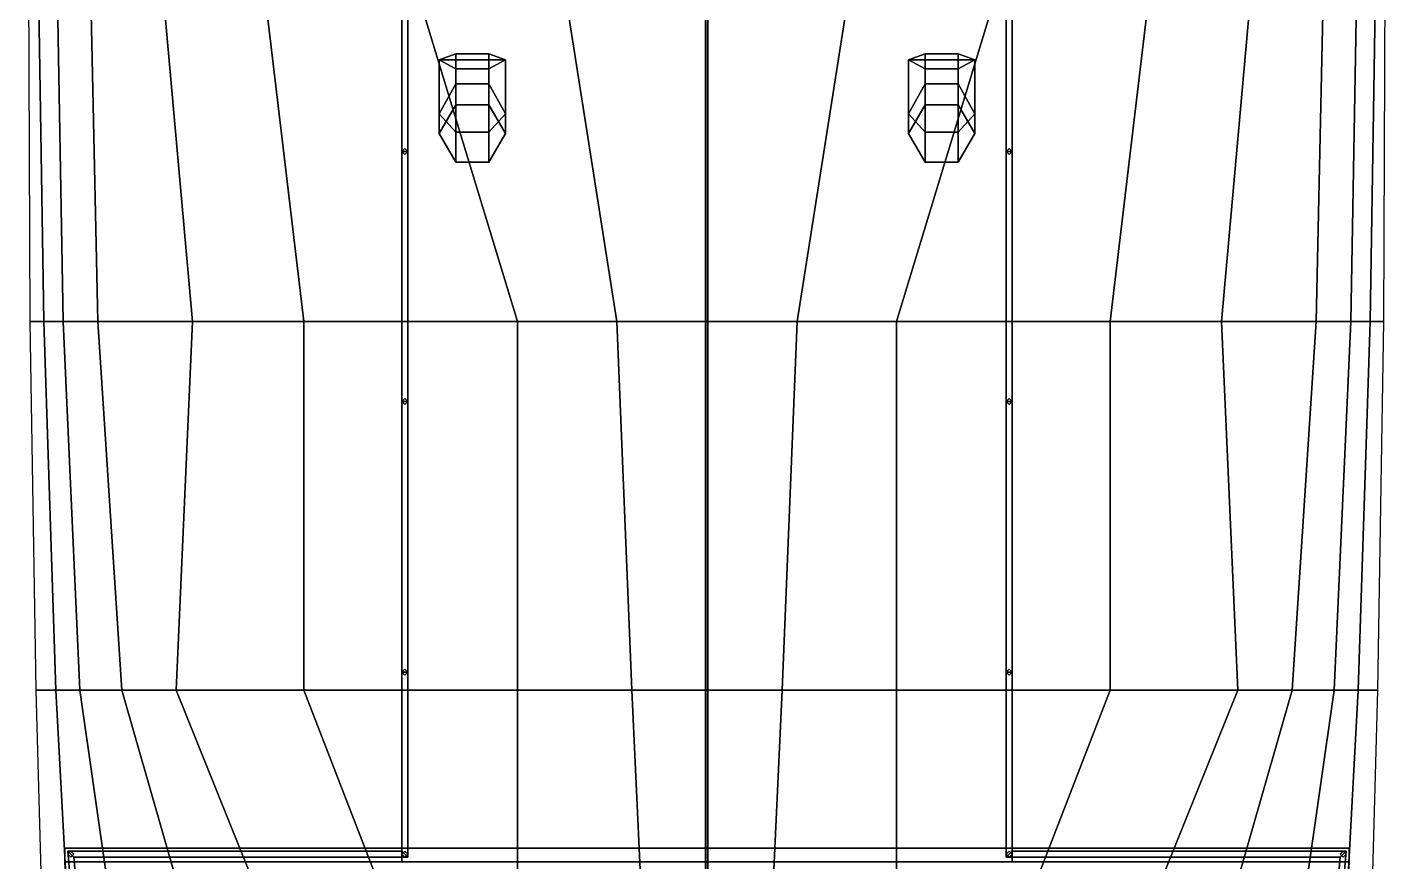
# Model space of a CAD drawing. Header units: millimetres. Extents: x -4.6 to 4.5, y -55.1 to 27.3.
# Drawn here: x -4.52 to 4.52, y -16.83 to -11.28 of the extents above; entities that cross this region are included whole.
import ezdxf

# ---------------------------------------------------------------- set-up
doc = ezdxf.new("R2010")
doc.units = ezdxf.units.MM
doc.layers.add('h2', color=7, linetype='Continuous')

msp = doc.modelspace()

# ---------------------------------------------------------------- linework, layer by layer
for points in [[(-0.01, -17.25, 10.25), (0.005, -17.25, 10.2587), (0.005, -2.49, 12.69), (-0.01, -2.49, 12.68)], [(0.005, -17.25, 10.2413), (-0.01, -17.25, 10.25), (-0.01, -2.49, 12.68), (0.005, -2.49, 12.67)], [(0.005, -17.25, 10.2587), (0.005, -17.25, 10.2413), (0.005, -2.49, 12.67), (0.005, -2.49, 12.69)], [(-4.52, -8.21, 2.15), (-4.49, -8.21, 1.08), (-4.41, -13.24, 1.11), (-4.5, -13.24, 2.17)], [(-4.49, -8.21, 1.08), (-4.37, -8.21, -0.57), (-4.28, -13.24, -0.14), (-4.41, -13.24, 1.11)], [(4.49, -8.21, 1.08), (-4.49, -8.21, 1.08), (-4.41, -13.24, 1.11), (4.41, -13.24, 1.11)], [(-4.37, -8.21, -0.57), (-4.16, -8.21, -1.76), (-4.05, -13.24, -0.87), (-4.28, -13.24, -0.14)], [(-4.16, -8.21, -1.76), (-3.87, -8.21, -2.4), (-3.42, -13.24, -1.81), (-4.05, -13.24, -0.87)], [(-3.87, -8.21, -2.4), (-3.28, -8.21, -3.01), (-2.68, -13.24, -2.49), (-3.42, -13.24, -1.81)], [(-3.28, -8.21, -3.01), (-2.79, -8.21, -3.26), (-1.26, -13.24, -3.41), (-2.68, -13.24, -2.49)], [(-2.79, -8.21, -3.26), (-1.39, -8.21, -3.76), (-0.6, -13.24, -3.91), (-1.26, -13.24, -3.41)], [(0, -13.24, -4.67), (-0.6, -13.24, -3.91), (-1.39, -8.21, -3.76), (0, -8.21, -4.19)], [(2.03, -16.83, 3.67), (2.03, -9.35, 3.41), (-2.03, -9.35, 3.41), (-2.03, -16.83, 3.67)], [(-2.03, -9.35, 3.41), (-2.03, -9.35, 1.02), (-2.03, -16.83, 1.17), (-2.03, -16.83, 3.67)], [(2.03, -16.83, 1.17), (2.03, -9.35, 1.02), (2.03, -9.35, 3.41), (2.03, -16.83, 3.67)], [(-1.99, -12.11, 4.31), (-1.99, -10.67, 4.26), (-2.03, -10.67, 4.26), (-2.03, -12.11, 4.31)], [(-2.03, -12.11, 4.31), (-2.03, -10.67, 4.26), (-1.99, -10.67, 4.26), (-1.99, -12.11, 4.31)], [(1.99, -12.11, 4.31), (1.99, -10.67, 4.26), (2.03, -10.67, 4.26), (2.03, -12.11, 4.31)], [(2.03, -12.11, 4.31), (2.03, -10.67, 4.26), (1.99, -10.67, 4.26), (1.99, -12.11, 4.31)], [(-1.67, -11.46, 6.52), (-1.78, -11.5, 5.93), (-1.78, -11.86, 5.93), (-1.67, -11.98, 6.2)], [(-1.34, -11.5, 5.93), (-1.78, -11.5, 5.93), (-1.67, -11.46, 6.52), (-1.45, -11.46, 6.52)], [(-1.45, -11.46, 6.52), (-1.67, -11.46, 6.52), (-1.67, -11.98, 6.2), (-1.45, -11.98, 6.2)], [(-1.34, -11.5, 5.93), (-1.45, -11.46, 6.52), (-1.45, -11.98, 6.2), (-1.34, -11.86, 5.93)], [(1.45, -11.46, 6.52), (1.34, -11.5, 5.93), (1.34, -11.86, 5.93), (1.45, -11.98, 6.2)], [(1.78, -11.5, 5.93), (1.34, -11.5, 5.93), (1.45, -11.46, 6.52), (1.67, -11.46, 6.52)], [(1.67, -11.46, 6.52), (1.45, -11.46, 6.52), (1.45, -11.98, 6.2), (1.67, -11.98, 6.2)], [(1.78, -11.5, 5.93), (1.67, -11.46, 6.52), (1.67, -11.98, 6.2), (1.78, -11.86, 5.93)], [(-1.78, -11.5, 5.93), (-1.67, -11.56, 5.41), (-1.67, -11.66, 5.42), (-1.78, -11.86, 5.93)], [(-1.45, -11.56, 5.41), (-1.67, -11.56, 5.41), (-1.78, -11.5, 5.93), (-1.34, -11.5, 5.93)], [(-1.67, -11.56, 5.41), (-1.45, -11.56, 5.41), (-1.45, -11.66, 5.42), (-1.67, -11.66, 5.42)], [(-1.45, -11.56, 5.41), (-1.34, -11.5, 5.93), (-1.34, -11.86, 5.93), (-1.45, -11.66, 5.42)], [(1.34, -11.5, 5.93), (1.45, -11.56, 5.41), (1.45, -11.66, 5.42), (1.34, -11.86, 5.93)], [(1.67, -11.56, 5.41), (1.45, -11.56, 5.41), (1.34, -11.5, 5.93), (1.78, -11.5, 5.93)], [(1.45, -11.56, 5.41), (1.67, -11.56, 5.41), (1.67, -11.66, 5.42), (1.45, -11.66, 5.42)], [(1.67, -11.56, 5.41), (1.78, -11.5, 5.93), (1.78, -11.86, 5.93), (1.67, -11.66, 5.42)], [(-1.78, -11.86, 5.93), (-1.67, -11.66, 5.42), (-1.67, -11.7995, 5.33), (-1.78, -11.99, 5.51)], [(-1.67, -11.66, 5.42), (-1.45, -11.66, 5.42), (-1.45, -11.7995, 5.33), (-1.67, -11.7995, 5.33)], [(-1.45, -11.66, 5.42), (-1.34, -11.86, 5.93), (-1.34, -11.99, 5.51), (-1.45, -11.7995, 5.33)], [(1.34, -11.86, 5.93), (1.45, -11.66, 5.42), (1.45, -11.7995, 5.33), (1.34, -11.99, 5.51)], [(1.45, -11.66, 5.42), (1.67, -11.66, 5.42), (1.67, -11.7995, 5.33), (1.45, -11.7995, 5.33)], [(1.67, -11.66, 5.42), (1.78, -11.86, 5.93), (1.78, -11.99, 5.51), (1.67, -11.7995, 5.33)], [(-1.67, -11.7995, 3.49), (-1.78, -11.99, 3.5), (-1.78, -11.99, 5.51), (-1.67, -11.7995, 5.33)], [(-1.45, -11.7995, 3.49), (-1.67, -11.7995, 3.49), (-1.67, -11.7995, 5.33), (-1.45, -11.7995, 5.33)], [(-1.34, -11.99, 3.5), (-1.45, -11.7995, 3.49), (-1.45, -11.7995, 5.33), (-1.34, -11.99, 5.51)], [(1.45, -11.7995, 3.49), (1.34, -11.99, 3.5), (1.34, -11.99, 5.51), (1.45, -11.7995, 5.33)], [(1.67, -11.7995, 3.49), (1.45, -11.7995, 3.49), (1.45, -11.7995, 5.33), (1.67, -11.7995, 5.33)], [(1.78, -11.99, 3.5), (1.67, -11.7995, 3.49), (1.67, -11.7995, 5.33), (1.78, -11.99, 5.51)], [(-1.67, -11.98, 6.2), (-1.78, -11.86, 5.93), (-1.78, -11.99, 5.51), (-1.67, -12.1805, 5.7)], [(-1.34, -11.86, 5.93), (-1.45, -11.98, 6.2), (-1.45, -12.1805, 5.7), (-1.34, -11.99, 5.51)], [(1.45, -11.98, 6.2), (1.34, -11.86, 5.93), (1.34, -11.99, 5.51), (1.45, -12.1805, 5.7)], [(1.78, -11.86, 5.93), (1.67, -11.98, 6.2), (1.67, -12.1805, 5.7), (1.78, -11.99, 5.51)], [(-1.78, -11.99, 3.5), (-1.67, -12.1805, 3.5), (-1.67, -12.1805, 5.7), (-1.78, -11.99, 5.51)], [(-1.45, -11.98, 6.2), (-1.67, -11.98, 6.2), (-1.67, -12.1805, 5.7), (-1.45, -12.1805, 5.7)], [(-1.45, -12.1805, 3.5), (-1.34, -11.99, 3.5), (-1.34, -11.99, 5.51), (-1.45, -12.1805, 5.7)], [(1.34, -11.99, 3.5), (1.45, -12.1805, 3.5), (1.45, -12.1805, 5.7), (1.34, -11.99, 5.51)], [(1.67, -11.98, 6.2), (1.45, -11.98, 6.2), (1.45, -12.1805, 5.7), (1.67, -12.1805, 5.7)], [(1.67, -12.1805, 3.5), (1.78, -11.99, 3.5), (1.78, -11.99, 5.51), (1.67, -12.1805, 5.7)], [(-2.01, -12.09, 3.5), (-2.03, -12.11, 3.5), (-2.03, -12.11, 4.31), (-2.01, -12.09, 4.31)], [(-2.03, -12.11, 3.5), (-2.01, -12.13, 3.5), (-2.01, -12.13, 4.31), (-2.03, -12.11, 4.31)], [(-1.99, -13.77, 4.37), (-1.99, -12.11, 4.31), (-2.03, -12.11, 4.31), (-2.03, -13.77, 4.37)], [(-2.03, -13.77, 4.37), (-2.03, -12.11, 4.31), (-1.99, -12.11, 4.31), (-1.99, -13.77, 4.37)], [(-1.99, -12.11, 3.5), (-2.01, -12.09, 3.5), (-2.01, -12.09, 4.31), (-1.99, -12.11, 4.31)], [(-2.01, -12.13, 3.5), (-1.99, -12.11, 3.5), (-1.99, -12.11, 4.31), (-2.01, -12.13, 4.31)], [(2.01, -12.09, 3.5), (1.99, -12.11, 3.5), (1.99, -12.11, 4.31), (2.01, -12.09, 4.31)], [(1.99, -12.11, 3.5), (2.01, -12.13, 3.5), (2.01, -12.13, 4.31), (1.99, -12.11, 4.31)], [(2.03, -13.77, 4.37), (2.03, -12.11, 4.31), (1.99, -12.11, 4.31), (1.99, -13.77, 4.37)], [(1.99, -13.77, 4.37), (1.99, -12.11, 4.31), (2.03, -12.11, 4.31), (2.03, -13.77, 4.37)], [(2.03, -12.11, 3.5), (2.01, -12.09, 3.5), (2.01, -12.09, 4.31), (2.03, -12.11, 4.31)], [(2.01, -12.13, 3.5), (2.03, -12.11, 3.5), (2.03, -12.11, 4.31), (2.01, -12.13, 4.31)], [(-1.67, -12.1805, 3.5), (-1.45, -12.1805, 3.5), (-1.45, -12.1805, 5.7), (-1.67, -12.1805, 5.7)], [(1.45, -12.1805, 3.5), (1.67, -12.1805, 3.5), (1.67, -12.1805, 5.7), (1.45, -12.1805, 5.7)], [(-4.5, -13.24, 2.17), (-4.41, -13.24, 1.11), (-4.33, -15.69, 1.15), (-4.46, -15.69, 2.18)], [(-4.41, -13.24, 1.11), (-4.28, -13.24, -0.14), (-4.17, -15.69, 0.37), (-4.33, -15.69, 1.15)], [(4.41, -13.24, 1.11), (-4.41, -13.24, 1.11), (-4.33, -15.69, 1.15), (4.33, -15.69, 1.15)], [(-4.28, -13.24, -0.14), (-4.05, -13.24, -0.87), (-3.89, -15.69, -0.13), (-4.17, -15.69, 0.37)], [(-4.05, -13.24, -0.87), (-3.42, -13.24, -1.81), (-3.53, -15.69, -0.68), (-3.89, -15.69, -0.13)], [(-3.42, -13.24, -1.81), (-2.68, -13.24, -2.49), (-2.68, -15.69, -1.72), (-3.53, -15.69, -0.68)], [(-2.68, -13.24, -2.49), (-1.26, -13.24, -3.41), (-1.26, -15.69, -2.96), (-2.68, -15.69, -1.72)], [(-1.26, -13.24, -3.41), (-0.6, -13.24, -3.91), (-0.5, -15.69, -3.73), (-1.26, -15.69, -2.96)], [(0, -15.69, -4.48), (-0.5, -15.69, -3.73), (-0.6, -13.24, -3.91), (0, -13.24, -4.67)], [(-2.01, -13.75, 3.56), (-2.03, -13.77, 3.56), (-2.03, -13.77, 4.37), (-2.01, -13.75, 4.37)], [(-2.03, -13.77, 3.56), (-2.01, -13.79, 3.56), (-2.01, -13.79, 4.37), (-2.03, -13.77, 4.37)], [(-1.99, -15.57, 4.43), (-1.99, -13.77, 4.37), (-2.03, -13.77, 4.37), (-2.03, -15.57, 4.43)], [(-2.03, -15.57, 4.43), (-2.03, -13.77, 4.37), (-1.99, -13.77, 4.37), (-1.99, -15.57, 4.43)], [(-1.99, -13.77, 3.56), (-2.01, -13.75, 3.56), (-2.01, -13.75, 4.37), (-1.99, -13.77, 4.37)], [(-2.01, -13.79, 3.56), (-1.99, -13.77, 3.56), (-1.99, -13.77, 4.37), (-2.01, -13.79, 4.37)], [(2.01, -13.75, 3.56), (1.99, -13.77, 3.56), (1.99, -13.77, 4.37), (2.01, -13.75, 4.37)], [(1.99, -13.77, 3.56), (2.01, -13.79, 3.56), (2.01, -13.79, 4.37), (1.99, -13.77, 4.37)], [(1.99, -15.57, 4.43), (1.99, -13.77, 4.37), (2.03, -13.77, 4.37), (2.03, -15.57, 4.43)], [(2.03, -15.57, 4.43), (2.03, -13.77, 4.37), (1.99, -13.77, 4.37), (1.99, -15.57, 4.43)], [(2.03, -13.77, 3.56), (2.01, -13.75, 3.56), (2.01, -13.75, 4.37), (2.03, -13.77, 4.37)], [(2.01, -13.79, 3.56), (2.03, -13.77, 3.56), (2.03, -13.77, 4.37), (2.01, -13.79, 4.37)], [(-2.01, -15.55, 3.62), (-2.03, -15.57, 3.62), (-2.03, -15.57, 4.43), (-2.01, -15.55, 4.43)], [(-2.03, -15.57, 3.62), (-2.01, -15.59, 3.62), (-2.01, -15.59, 4.43), (-2.03, -15.57, 4.43)], [(-1.99, -16.8, 4.5), (-1.99, -15.57, 4.43), (-2.03, -15.57, 4.43), (-2.03, -16.76, 4.5)], [(-2.03, -16.76, 4.5), (-2.03, -15.57, 4.43), (-1.99, -15.57, 4.43), (-1.99, -16.8, 4.5)], [(-1.99, -15.57, 3.62), (-2.01, -15.55, 3.62), (-2.01, -15.55, 4.43), (-1.99, -15.57, 4.43)], [(-2.01, -15.59, 3.62), (-1.99, -15.57, 3.62), (-1.99, -15.57, 4.43), (-2.01, -15.59, 4.43)], [(2.01, -15.55, 3.62), (1.99, -15.57, 3.62), (1.99, -15.57, 4.43), (2.01, -15.55, 4.43)], [(1.99, -15.57, 3.62), (2.01, -15.59, 3.62), (2.01, -15.59, 4.43), (1.99, -15.57, 4.43)], [(2.03, -16.76, 4.5), (2.03, -15.57, 4.43), (1.99, -15.57, 4.43), (1.99, -16.8, 4.5)], [(1.99, -16.8, 4.5), (1.99, -15.57, 4.43), (2.03, -15.57, 4.43), (2.03, -16.76, 4.5)], [(2.03, -15.57, 3.62), (2.01, -15.55, 3.62), (2.01, -15.55, 4.43), (2.03, -15.57, 4.43)], [(2.01, -15.59, 3.62), (2.03, -15.57, 3.62), (2.03, -15.57, 4.43), (2.01, -15.59, 4.43)], [(-4.46, -15.69, 2.18), (-4.33, -15.69, 1.15), (-4.19, -18.27, 1.21), (-4.39, -18.27, 2.21)], [(-4.33, -15.69, 1.15), (-4.17, -15.69, 0.37), (-3.8, -18.27, 0.48), (-4.19, -18.27, 1.21)], [(4.33, -15.69, 1.15), (-4.33, -15.69, 1.15), (-4.19, -18.27, 1.21), (4.19, -18.27, 1.21)], [(-4.17, -15.69, 0.37), (-3.89, -15.69, -0.13), (-3.15, -18.27, -0.13), (-3.8, -18.27, 0.48)], [(-3.89, -15.69, -0.13), (-3.53, -15.69, -0.68), (-2.49, -18.27, -0.68), (-3.15, -18.27, -0.13)], [(-3.53, -15.69, -0.68), (-2.68, -15.69, -1.72), (-1.68, -18.27, -1.54), (-2.49, -18.27, -0.68)], [(-2.68, -15.69, -1.72), (-1.26, -15.69, -2.96), (-1.26, -18.27, -2.12), (-1.68, -18.27, -1.54)], [(-1.26, -15.69, -2.96), (-0.5, -15.69, -3.73), (-0.38, -18.27, -3.66), (-1.26, -18.27, -2.12)], [(0, -18.27, -4.35), (-0.38, -18.27, -3.66), (-0.5, -15.69, -3.73), (0, -15.69, -4.48)], [(4.27, -16.83, 3.67), (4.27, -16.74, 3.6669), (-4.27, -16.74, 3.67), (-4.27, -16.83, 3.67)], [(-4.27, -16.83, 3.67), (-4.27, -16.74, 3.67), (4.27, -16.74, 3.6669), (4.27, -16.83, 3.67)], [(-4.25, -16.76, 4.5), (-2.03, -16.76, 4.5), (-1.99, -16.8, 4.5), (-4.21, -16.8, 4.5)], [(-4.21, -16.8, 4.5), (-1.99, -16.8, 4.5), (-2.03, -16.76, 4.5), (-4.25, -16.76, 4.5)], [(-4.05, -19.07, 4.62), (-4.25, -16.76, 4.5), (-4.21, -16.8, 4.5), (-4.01, -19.07, 4.62)], [(-4.01, -19.07, 4.62), (-4.21, -16.8, 4.5), (-4.25, -16.76, 4.5), (-4.05, -19.07, 4.62)], [(-4.23, -16.76, 3.69), (-4.25, -16.78, 3.69), (-4.25, -16.78, 4.5), (-4.23, -16.76, 4.5)], [(-4.25, -16.78, 3.69), (-4.23, -16.8, 3.69), (-4.23, -16.8, 4.5), (-4.25, -16.78, 4.5)], [(-4.21, -16.78, 3.69), (-4.23, -16.76, 3.69), (-4.23, -16.76, 4.5), (-4.21, -16.78, 4.5)], [(-4.23, -16.8, 3.69), (-4.21, -16.78, 3.69), (-4.21, -16.78, 4.5), (-4.23, -16.8, 4.5)], [(-2.01, -16.76, 3.69), (-2.03, -16.78, 3.69), (-2.03, -16.78, 4.5), (-2.01, -16.76, 4.5)], [(-2.03, -16.78, 3.69), (-2.01, -16.8, 3.69), (-2.01, -16.8, 4.5), (-2.03, -16.78, 4.5)], [(-1.99, -16.78, 3.69), (-2.01, -16.76, 3.69), (-2.01, -16.76, 4.5), (-1.99, -16.78, 4.5)], [(-2.01, -16.8, 3.69), (-1.99, -16.78, 3.69), (-1.99, -16.78, 4.5), (-2.01, -16.8, 4.5)], [(2.01, -16.76, 3.69), (1.99, -16.78, 3.69), (1.99, -16.78, 4.5), (2.01, -16.76, 4.5)], [(4.21, -16.8, 4.5), (1.99, -16.8, 4.5), (2.03, -16.76, 4.5), (4.25, -16.76, 4.5)], [(4.25, -16.76, 4.5), (2.03, -16.76, 4.5), (1.99, -16.8, 4.5), (4.21, -16.8, 4.5)], [(1.99, -16.78, 3.69), (2.01, -16.8, 3.69), (2.01, -16.8, 4.5), (1.99, -16.78, 4.5)], [(2.03, -16.78, 3.69), (2.01, -16.76, 3.69), (2.01, -16.76, 4.5), (2.03, -16.78, 4.5)], [(2.01, -16.8, 3.69), (2.03, -16.78, 3.69), (2.03, -16.78, 4.5), (2.01, -16.8, 4.5)], [(4.01, -19.07, 4.62), (4.21, -16.8, 4.5), (4.25, -16.76, 4.5), (4.05, -19.07, 4.62)], [(4.05, -19.07, 4.62), (4.25, -16.76, 4.5), (4.21, -16.8, 4.5), (4.01, -19.07, 4.62)], [(4.23, -16.76, 3.69), (4.21, -16.78, 3.69), (4.21, -16.78, 4.5), (4.23, -16.76, 4.5)], [(4.21, -16.78, 3.69), (4.23, -16.8, 3.69), (4.23, -16.8, 4.5), (4.21, -16.78, 4.5)], [(4.25, -16.78, 3.69), (4.23, -16.76, 3.69), (4.23, -16.76, 4.5), (4.25, -16.78, 4.5)], [(4.23, -16.8, 3.69), (4.25, -16.78, 3.69), (4.25, -16.78, 4.5), (4.23, -16.8, 4.5)], [(-4.19, -18.27, 3.76), (-4.27, -16.83, 3.67), (4.27, -16.83, 3.6669), (4.19, -18.27, 3.76)], [(4.19, -18.27, 3.76), (4.27, -16.83, 3.6669), (-4.27, -16.83, 3.67), (-4.19, -18.27, 3.76)]]:
    msp.add_3dface(points)
at = {"layer": 'h2'}
for points in [[(0, -13.24, -4.67), (0.6, -13.24, -3.91), (1.39, -8.21, -3.76), (0, -8.21, -4.19)], [(2.79, -8.21, -3.26), (1.39, -8.21, -3.76), (0.6, -13.24, -3.91), (1.26, -13.24, -3.41)], [(3.28, -8.21, -3.01), (2.79, -8.21, -3.26), (1.26, -13.24, -3.41), (2.68, -13.24, -2.49)], [(3.87, -8.21, -2.4), (3.28, -8.21, -3.01), (2.68, -13.24, -2.49), (3.42, -13.24, -1.81)], [(4.16, -8.21, -1.76), (3.87, -8.21, -2.4), (3.42, -13.24, -1.81), (4.05, -13.24, -0.87)], [(4.37, -8.21, -0.57), (4.16, -8.21, -1.76), (4.05, -13.24, -0.87), (4.28, -13.24, -0.14)], [(4.49, -8.21, 1.08), (4.37, -8.21, -0.57), (4.28, -13.24, -0.14), (4.41, -13.24, 1.11)], [(4.52, -8.21, 2.15), (4.49, -8.21, 1.08), (4.41, -13.24, 1.11), (4.5, -13.24, 2.17)], [(0, -15.69, -4.48), (0.5, -15.69, -3.73), (0.6, -13.24, -3.91), (0, -13.24, -4.67)], [(1.26, -13.24, -3.41), (0.6, -13.24, -3.91), (0.5, -15.69, -3.73), (1.26, -15.69, -2.96)], [(2.68, -13.24, -2.49), (1.26, -13.24, -3.41), (1.26, -15.69, -2.96), (2.68, -15.69, -1.72)], [(3.42, -13.24, -1.81), (2.68, -13.24, -2.49), (2.68, -15.69, -1.72), (3.53, -15.69, -0.68)], [(4.05, -13.24, -0.87), (3.42, -13.24, -1.81), (3.53, -15.69, -0.68), (3.89, -15.69, -0.13)], [(4.28, -13.24, -0.14), (4.05, -13.24, -0.87), (3.89, -15.69, -0.13), (4.17, -15.69, 0.37)], [(4.41, -13.24, 1.11), (4.28, -13.24, -0.14), (4.17, -15.69, 0.37), (4.33, -15.69, 1.15)], [(4.5, -13.24, 2.17), (4.41, -13.24, 1.11), (4.33, -15.69, 1.15), (4.46, -15.69, 2.18)], [(0, -18.27, -4.35), (0.38, -18.27, -3.66), (0.5, -15.69, -3.73), (0, -15.69, -4.48)], [(1.26, -15.69, -2.96), (0.5, -15.69, -3.73), (0.38, -18.27, -3.66), (1.26, -18.27, -2.12)], [(2.68, -15.69, -1.72), (1.26, -15.69, -2.96), (1.26, -18.27, -2.12), (1.68, -18.27, -1.54)], [(3.53, -15.69, -0.68), (2.68, -15.69, -1.72), (1.68, -18.27, -1.54), (2.49, -18.27, -0.68)], [(3.89, -15.69, -0.13), (3.53, -15.69, -0.68), (2.49, -18.27, -0.68), (3.15, -18.27, -0.13)], [(4.17, -15.69, 0.37), (3.89, -15.69, -0.13), (3.15, -18.27, -0.13), (3.8, -18.27, 0.48)], [(4.33, -15.69, 1.15), (4.17, -15.69, 0.37), (3.8, -18.27, 0.48), (4.19, -18.27, 1.21)], [(4.46, -15.69, 2.18), (4.33, -15.69, 1.15), (4.19, -18.27, 1.21), (4.39, -18.27, 2.21)]]:
    msp.add_3dface(points, dxfattribs=at)

doc.saveas('drawing.dxf')
